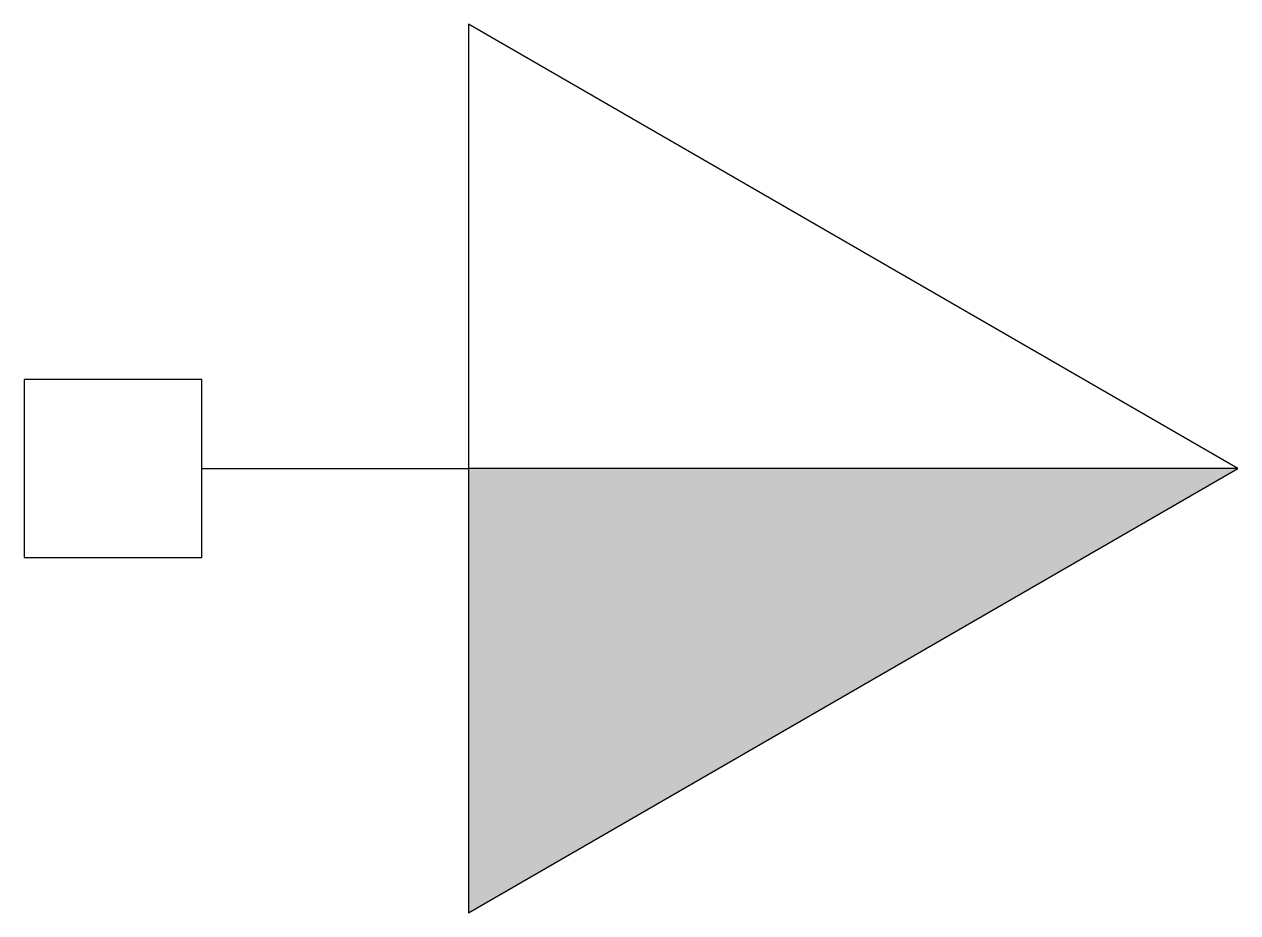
# Model space of a CAD drawing. Header units: millimetres. Extents: x -3108.554 to -3108.007, y 3752.783 to 3753.183.
import ezdxf

# ---------------------------------------------------------------- set-up
doc = ezdxf.new("R2010")
doc.units = ezdxf.units.MM
doc.header["$LTSCALE"] = 10
doc.layers.add('Ele_tomadas', color=2, linetype='Continuous')

msp = doc.modelspace()

# ---------------------------------------------------------------- hatches: boundary and pattern name
at = {"layer": 'Ele_tomadas'}
msp.add_hatch(color=1, dxfattribs=at).paths.add_polyline_path([(-3108.0074, 3752.98263), (-3108.35381, 3752.98263), (-3108.35381, 3752.78263)])

# ---------------------------------------------------------------- linework, layer by layer
at = {"layer": 'Ele_tomadas', "color": 5}
msp.add_line((-3108.47381, 3752.98263), (-3108.35381, 3752.98263), dxfattribs=at)
at = {"layer": 'Ele_tomadas', "color": 1}
msp.add_line((-3108.0074, 3752.98263), (-3108.35381, 3752.98263), dxfattribs=at)
at = {"layer": 'Ele_tomadas', "color": 3}
for points in [[(-3108.35381, 3752.78263), (-3108.0074, 3752.98263), (-3108.35381, 3753.18263)], [(-3108.55381, 3752.94263), (-3108.47381, 3752.94263), (-3108.47381, 3753.02263), (-3108.55381, 3753.02263)]]:
    msp.add_lwpolyline(points, close=True, dxfattribs=at)

doc.saveas('drawing.dxf')
